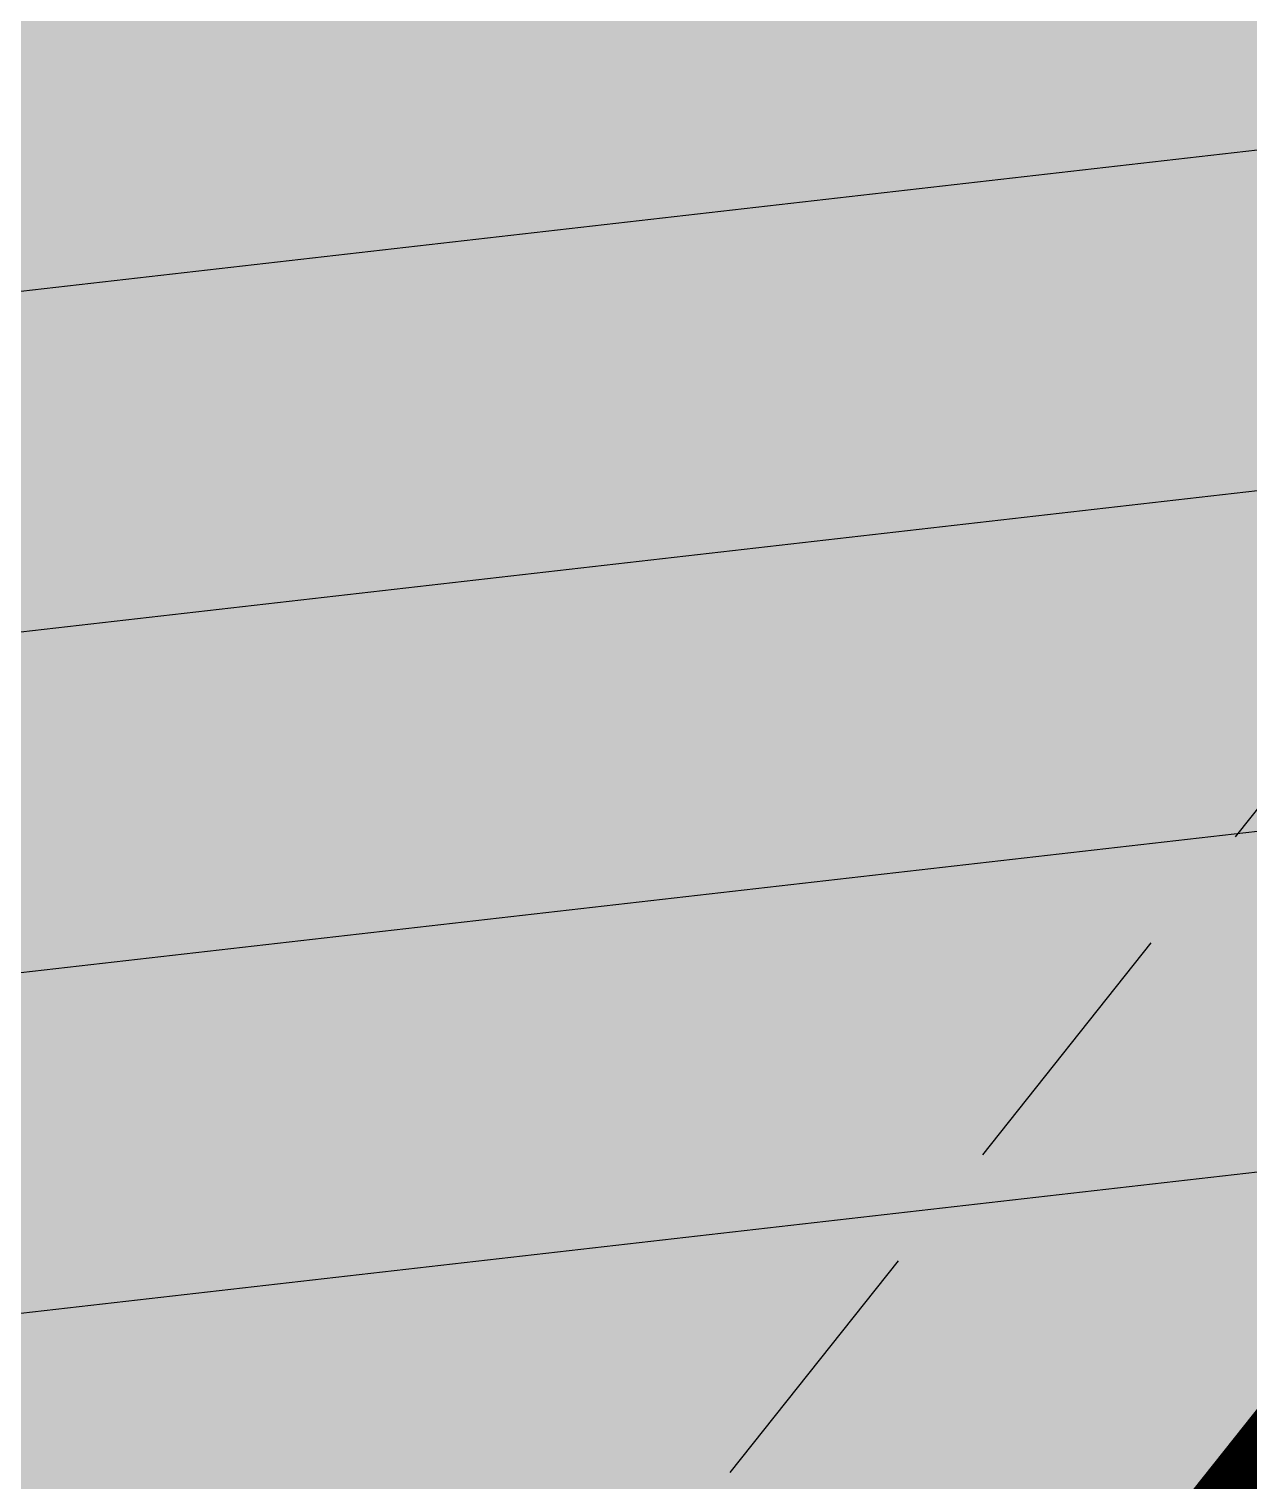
# Model space of a CAD drawing. Header units: metres. Extents: x -664657 to -643449, y -1076720 to -1062383.
# Drawn here: x -655967.63 to -655961.91, y -1069524.18 to -1069517.37 of the extents above; entities that cross this region are included whole.
import ezdxf

# ---------------------------------------------------------------- set-up
doc = ezdxf.new("R2010")
doc.units = ezdxf.units.M
doc.header["$LTSCALE"] = 0.1
doc.linetypes.add('DASHED', pattern=[19.05, 12.7, -6.35])
for name, color, linetype in [('AA_THER_srafy', 52, 'Continuous'), ('AA_THER_SRAFY KATASTR', 14, 'Continuous'), ('AA_THER_čárkovaná', 5, 'DASHED'), ('Vlastníci', 20, 'Continuous')]:
    doc.layers.add(name, color=color, linetype=linetype)

msp = doc.modelspace()

# ---------------------------------------------------------------- hatches: boundary and pattern name
at = {"layer": 'AA_THER_srafy'}
h = msp.add_hatch(color=31, dxfattribs=at)
h.dxf.hatch_style = 1
h.paths.add_polyline_path([(-655980.6713, -1069499.6805), (-656011.9811, -1069474.7869), (-656019.4492, -1069484.1798), (-655988.1394, -1069509.0735)])
h.paths.add_polyline_path([(-656007.169, -1069516.9395), (-656014.6371, -1069526.3324), (-656003.6786, -1069535.0452), (-655996.2105, -1069525.6523)], flags=17)
h.paths.add_polyline_path([(-656038.1195, -1069507.6622), (-656024.03, -1069518.8643), (-656016.5619, -1069509.4714), (-656030.6514, -1069498.2692)])
h.paths.add_polyline_path([(-656024.1967, -1069583.3474), (-655966.5818, -1069510.8827), (-655957.1889, -1069518.3508), (-656013.3021, -1069588.9268)])
at = {"layer": 'Vlastníci'}
h = msp.add_hatch(dxfattribs=at)
h.set_pattern_fill('ANSI31', color=4, scale=0.5, style=0)
h.set_pattern_definition([(6.5127, (-656030.26, -1069498.5804), (-0.180059, 1.577256), [])])
h.paths.add_polyline_path([(-656094.4375, -1069560.125), (-656065.5, -1069577.75), (-656092.875, -1069612), (-656120.75, -1069590.25), (-656120.1875, -1069589.5), (-656119.4375, -1069588.5929)])
h.paths.add_polyline_path([(-656022.0625, -1069600), (-656063.3127, -1069578.8753), (-656000.8125, -1069500), (-655999.5625, -1069500), (-655984.5, -1069481.125), (-655960.1875, -1069500), (-655958.125, -1069500), (-655948.6805, -1069507.7043)])

# ---------------------------------------------------------------- linework, layer by layer
at = {"layer": 'AA_THER_SRAFY KATASTR'}
for points, const_width in [([(-656069.2365, -1069546.7995), (-656061.9734, -1069550.5191), (-656050.5277, -1069536.1233), (-656056.7897, -1069531.1446), (-656049.3216, -1069521.7516), (-656043.0596, -1069526.7304), (-656035.5915, -1069517.3374), (-656035.5915, -1069517.3374), (-656031.8575, -1069512.6409), (-656038.1195, -1069507.6622), (-656030.6514, -1069498.2692), (-656024.3894, -1069503.248), (-656013.1872, -1069489.1586), (-656019.4492, -1069484.1798), (-656011.9811, -1069474.7869), (-655980.6713, -1069499.6805), (-655981.916, -1069501.246), (-655967.8265, -1069512.4482), (-655966.5818, -1069510.8827), (-655957.1889, -1069518.3508), (-656013.3021, -1069588.9268)], 0.3), ([(-656024.1967, -1069583.3474), (-655966.5818, -1069510.8827), (-655957.1889, -1069518.3508), (-656013.3021, -1069588.9268), (-656024.1967, -1069583.3474)], 0.2)]:
    msp.add_lwpolyline(points, dxfattribs=dict(at, const_width=const_width))
at = {"layer": 'AA_THER_čárkovaná'}
msp.add_lwpolyline([(-655967.8265, -1069512.4482), (-655959.9991, -1069518.6716), (-655984.8927, -1069549.9814)], dxfattribs=at)
at = {"layer": 'Vlastníci', "color": 20, "lineweight": -3, "const_width": 0.5}
msp.add_lwpolyline([(-656069.2365, -1069546.7995), (-656061.9734, -1069550.5191), (-656050.5277, -1069536.1233), (-656056.7897, -1069531.1446), (-656049.3216, -1069521.7516), (-656043.0596, -1069526.7304), (-656035.5915, -1069517.3374), (-656035.5915, -1069517.3374), (-656031.8575, -1069512.6409), (-656038.1195, -1069507.6622), (-656030.6514, -1069498.2692), (-656024.3894, -1069503.248), (-656013.1872, -1069489.1586), (-656019.4492, -1069484.1798), (-656011.9811, -1069474.7869), (-655980.6713, -1069499.6805), (-655981.916, -1069501.246), (-655967.8265, -1069512.4482), (-655966.5818, -1069510.8827), (-655957.1889, -1069518.3508), (-656013.3021, -1069588.9268)], dxfattribs=at)
msp.add_lwpolyline([(-655966.5818, -1069510.8827), (-655957.1622, -1069518.372), (-656013.2711, -1069588.9427), (-656024.1967, -1069583.3474)], close=True, dxfattribs=at)

doc.saveas('drawing.dxf')
